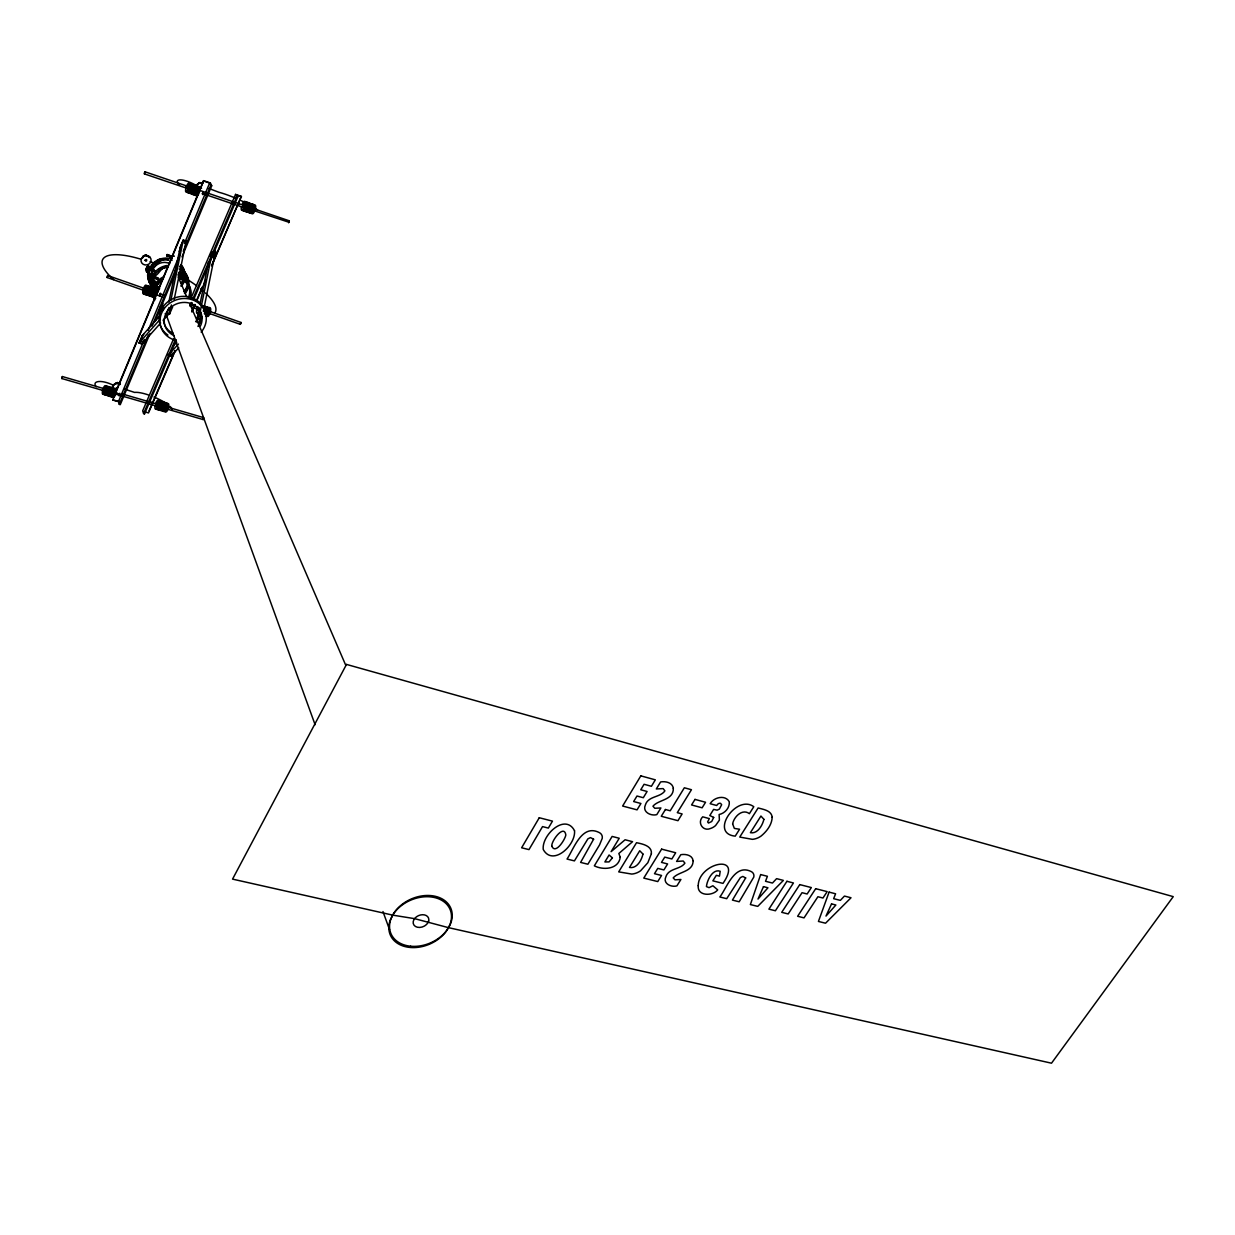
<?xml version="1.0" encoding="UTF-8"?>
<svg xmlns="http://www.w3.org/2000/svg" width="1235" height="1235" viewBox="0 0 1235 1235"><rect width="100%" height="100%" fill="white"/><g stroke="black" fill="none" stroke-linecap="round" stroke-linejoin="round"><path stroke-width="1.5" d="M179.847 274.695C178.612 277.119 177.871 272.086 179.584 273.197L179.847 275.667M178.627 275.065L179.523 275.359L179.044 273.707M179.461 275.266L180.31 274.216L179.708 275.251M180.264 275.158L180.14 274.108M181.715 275.189C181.421 276.964 179.06 274.649 181.761 274.556M180.588 274.957L180.109 274.293M181.252 274.757L180.928 275.945L180.125 275.081M181.313 275.22L181.19 274.432L181.715 275.791M181.746 275.05L180.804 275.76M170.476 257.096L171.572 256.031L171.711 256.803M170.43 256.88C171.387 255.197 168.377 257.22 169.535 256.015M171.017 256.386L170.445 257.266M171.341 257.297L171.742 256.293M151.149 285.007A17.846 16.317 -16.5 0 1 147.799 272.95C147.752 267.964 150.793 275.899 146.533 271.808L145.946 270.264L147.984 265.757C152.569 267.64 149.543 268.875 151.426 264.954A17.846 16.317 -16.5 0 1 167.991 258.146L171.572 258.918L171.943 257.25M172.159 257.389L172.298 256.988M171.788 257.25L171.588 256.278M166.91 255.367L168.006 254.796L167.837 256.401M167.451 254.642L167.003 256.062M167.281 254.533L167.821 256.077M167.682 256.185L167.96 254.734L166.771 255.722M167.759 255.213L168.5 255.969M168.994 255.691C167.574 256.124 169.272 256.216 169.457 255.305M170.445 256.216L169.581 257.05L170.137 255.522M169.982 256.602L169.843 255.552L170.229 257.142M161.847 309.63L160.643 308.719L160.519 309.692M163.113 309.753L161.831 308.549L160.72 309.846L161.878 310.062M157.771 292.371L156.86 291.244L156.042 291.923M157.91 288.079L158.281 287.261M156.459 287.354C156.783 286.844 158.312 286.366 159.253 288.465M158.142 278.693C156.475 277.906 157.54 278.384 158.095 278.462M157.2 287.168C157.833 287.909 160.21 287.292 159.099 288.82M159.191 287.446L158.852 288.666M159.485 288.125L158.852 287.199M159.531 288.805L159.161 287.909M158.682 309.753L160.473 310.34M160.442 310.217L160.766 309.059M161.059 310.294L161.507 309.167L162.325 309.861M153.202 285.47C153.927 287.338 152.924 287.338 152.955 285.64M153.449 270.974C154.128 270.851 153.85 271.067 155.07 271.098M153.202 271.129L153.541 270.048M154.205 277.381C153.696 277.674 154.699 276.239 153.603 277.01M153.974 286.443C154.066 288.681 155.61 284.05 154.375 286.613M153.032 286.86L153.958 285.439L154.421 286.335M153.989 278.029L153.063 277.659M153.974 271.484L154.668 270.419L154.035 271.191M154.143 270.372L153.634 271.191L153.943 270.249M154.823 298.129L154.267 298.947L154.499 297.357M155.209 286.582L154.421 287.323L154.267 286.551M155.085 270.727L154.344 271.391M155.502 287.076L154.36 287.323M154.452 285.81C154.221 288.62 156.089 285.717 158.034 287.431M154.699 271.052L153.495 270.002L152.939 271.515M154.483 297.527L154.869 298.422M153.804 276.64C154.776 275.42 154.977 279.125 154.838 277.304M154.653 276.702L154.19 277.937L152.399 274.772C148.756 275.451 151.38 278.446 150.809 275.328M154.576 298.762L154.637 297.758L154.591 299.009M154.823 278.184L155.147 276.702L155.61 278.523M155.008 297.897L155.718 298.299M154.884 278.354L154.143 277.999M155.301 276.856L155.193 278.23M154.977 287.153L155.764 286.088L155.919 286.86M154.884 277.659L155.533 277.01L155.054 277.937M156.073 278.076L155.965 277.01M156.351 287.215L155.888 286.258L155.718 287.323M156.119 277.782L155.842 278.678L155.579 277.335M155.27 286.937L156.058 286.18L156.984 287.601M156.86 291.244L156.243 291.83M157.463 287.832L156.66 287.385M157.277 278.107L156.135 278.786L156.536 277.535M157.107 286.705L157.107 287.276M158.605 287.23L157.709 288.481L157.308 287.323M157.601 288.419L157.37 287.276M150.546 270.496L150.053 269.492M151.041 270.372C150.824 267.501 146.625 270.002 150.438 269.554M150.639 269.709L150.299 268.906L150.701 270.048L149.281 270.635L148.524 269.137M150.701 270.141L151.087 269.153L150.608 270.311M151.21 269.477L151.426 270.928L151.812 270.125M151.38 276.1L152.059 275.251M150.979 269.647L151.179 270.897M151.859 270.805C150.516 271.777 153.171 269.029 153.047 270.974M151.349 275.652L151.396 276.702M152.445 270.172L151.967 271.005L152.322 269.57M152.708 269.878L152.368 271.082L151.349 270.743M152.229 270.712L153.294 270.65M152.569 270.666L151.72 269.585M153.866 285.872L152.862 286.798L152.862 285.964M147.752 268.227L147.49 268.937M148.323 269.539L146.919 266.837L145.931 268.983L147.181 270.28M151.534 285.023L148.385 277.149L148.941 271.329M148.54 268.273L147.953 269.508M150.083 282.676C146.193 279.542 153.001 272.132 147.397 271.468L146.795 269.909L148.956 271.005M148.848 268.489L148.632 269.4M149.805 269.817L149.574 269.848M151.627 277.582L153.48 276.825M151.627 277.551L152.507 278.384L151.766 284.544L149.481 281.117M152.384 284.729L152.939 279.851L150.176 277.257M199.483 188.338L200.41 187.195L201.567 188.307M113.311 386.123L113.342 385.289A13.971 5.141 21.9 0 0 98.785 381.522A13.971 5.141 21.9 0 0 96.145 386.725M207.634 193.339L206.893 195.084L245.039 208.005M145.853 290.827C146.131 293.621 148.107 286.813 146.286 289.33M149.744 292.077C150.207 294.903 151.905 287.539 150.053 290.858M150.006 290.04L148.833 292.51M142.982 289.53L143.09 290.704L144.943 287.987L144.063 291.012L144.063 289.453M244.484 207.048L244.746 207.989L245.163 205.257M246.367 208.051L246.599 206.924M248.297 208.067L248.667 206.276M152.26 280.113L151.488 278.384L151.781 281.889A18 16.41 -16.8 0 0 151.72 286.227M154.205 288.403L152.013 287.06M197.816 309.414L198.048 310.402L199.051 308.055M161.785 406.809L162.001 407.843L162.433 405.126M167.667 406.979L167.296 408.445M158.034 405.697L158.219 406.716L158.667 404.015M157.555 289.53L158.126 291.089M190.344 292.463A18.093 16.472 -17 0 0 183.66 278.755C175.324 278.508 185.945 270.341 181.668 274.232L181.977 274.973M179.677 275.559L180.032 274.618M180.264 274.664L182.718 275.235L181.02 276.717M167.049 255.444L166.987 254.533M160.38 309.615L160.334 308.611M167.605 255.784L168.763 255.197L168.192 256.201M168.068 256.201L168.624 254.981M169.164 256.417L168.917 255.552M169.257 256.34L169.272 255.691M170.862 256.015L170.986 257.081M152.708 286.644L152.924 285.81M153.495 285.563L153.125 286.397M154.406 277.597L155.085 276.702M154.684 277.103L153.665 276.177M154.02 286.165L154.02 287.029L154.622 286.366M156.32 277.829L155.826 277.69M156.505 278.647C156.104 278.168 157.879 277.582 156.969 277.535M154.452 297.99L154.251 298.716A18.108 16.472 -16.9 0 1 153.202 295.891M158.003 278.307L157.185 278.539M158.466 278.184L157.91 279.403L157.107 278.863M150.84 269.739L149.713 267.81L148.154 268.921M151.704 270.789L152.059 269.971M153.464 271.407L154.962 271.206M154.282 271.453L154.468 270.511M152.399 274.772L153.866 278.261L151.226 278.029L151.874 276.254M202.509 193.463L202.648 194.59L203.065 191.965M146.023 289.484L146.023 288.373M148.03 289.731L147.598 291.244M109.282 391.958L109.251 389.92M203.374 311.266L215.477 251.461L214.041 250.967L215.461 251.492L213.176 257.899M140.867 341.91L142.118 335.781L159.747 316.006M196.519 321.332L199.159 308.271M199.916 304.551L208.607 261.681M196.782 321.733L199.344 315.928L211.463 256.093M200.904 314.879L199.02 324.188L202.247 316.87L199.344 315.928M169.071 307.422L166.524 313.273L169.442 314.292L171.372 304.921M174.181 299.395L185.775 243.063M204.655 310.602L204.346 309.321M205.597 310.911L205.658 309.676M168.84 302.035L180.171 247.556L183.274 240.13L186.161 241.18L183.259 240.161L180.171 247.556L181.391 248.003M170.862 300.306L183.259 240.161L179.276 251.431M159.917 406.253L160.704 404.416M163.684 406.979L163.9 405.574M148.879 272.842L148.385 274.51A17.877 16.333 -16.6 0 0 150.871 285.424M160.102 309.753L159.902 309.398M161.106 309.368L160.828 310.464M161.77 309.229L161.337 311.251M152.584 285.98L153.109 288.774M153.557 285.856L154.313 285.933M156.475 287.678L156.752 286.906M166.632 255.506L167.08 254.58M167.358 255.769L167.636 254.657M151.843 291.939L151.859 293.498L152.445 290.657M153.711 292.371L153.804 290.858M159.608 294.424C158.867 298.885 162.063 291.321 159.886 293.668M188.893 188.322L188.924 189.85L189.511 186.979M190.838 188.646L190.9 187.164M194.868 189.603L193.972 191.502M198.789 190.962L198.233 192.444M102.629 389.581L102.613 391.171L104.435 388.5L103.694 391.433L103.601 389.859M103.447 389.812L103.061 388.562M107.46 391.001L107.43 392.591L108.032 389.781M111.304 392.143L111.289 393.733L111.721 391.125M113.095 392.653L112.987 391.078M113.219 392.699C112.91 397.469 115.442 387.96 112.956 393.039M143.97 289.252L144.063 287.74L143.368 288.388M118.977 394.413C118.313 398.998 121.308 391.032 119.131 393.965M147.953 290.688L147.968 292.263L148.833 289.237M181.777 272.364L179.6 277.119L183.259 279.249A17.444 15.87 -17 0 1 188.26 297.897M203.142 418.372L203.173 419.56L203.729 417.646L168.655 407.442M151.504 403.366L152.461 401.869L151.38 404.385M156.227 404.756L157.185 403.258L156.104 405.775M159.917 405.852L160.133 404.447M207.511 311.668L207.557 313.428L208.499 310.587A4.662 1.42 -73 0 0 207.14 307.947M209.286 312.517L209.456 310.896M242.647 205.998L243.712 204.3L242.523 206.739M250.489 207.943L250.504 209.981L251.384 206.955M254.317 209.271L253.715 210.676M163.637 308.781L162.897 306.867L161.723 310.031M152.183 286.011L152.538 285.223M167.96 255.413L167.543 256.216M157.956 287.878L157.74 287.246M169.89 256.154L170.075 257.127M161.831 310.649L161.986 309.476M178.38 275.004L178.643 273.676L179.584 274.016M105.253 390.754L105.546 389.04M107.306 390.955L106.889 391.958M111.165 392.097L110.594 393.317M115.009 393.224L114.284 394.567M186.068 186.902L185.79 188.631A4.647 1.312 -72.3 0 0 186.933 191.518A4.647 1.312 -72.3 0 0 189.295 184.54A4.647 1.312 -72.3 0 0 186.886 185.358M153.788 292.556L154.776 291.182L153.804 294.131M190.854 189.001L191.888 187.504L190.885 190.53M289.175 222.068L289.283 220.818L254.703 209.055M163.869 406.608L164.317 405.682M205.612 311.066L206.523 309.861L205.658 312.825M246.382 207.403L246.753 205.612M207.387 311.915L206.909 312.872M147.119 269.585L147.644 268.813M150.145 269.384L149.96 270.28M171.65 256.973L170.939 257.359M178.859 274.232L179.584 273.197M179.368 274.896L179.739 275.019A63.68 19.498 24.5 0 1 196.566 285.733M181.406 275.667L182.209 275.652M116.244 390.615L155.456 296.307M156.938 292.757L197.631 194.898M199.854 189.557L203.559 180.665L210.413 182.996L211.725 185.744L181.977 256.926M150.006 333.465L120.274 404.648L119.301 404.37L118.436 401.637L112.694 399.97L197.816 195.284M200.039 189.943L203.559 180.665M188.723 188.368L188.229 189.31M105.654 390.044L106.364 389.071L105.623 392.004M160.673 322.983L141.994 343.901L139.123 342.944L142.118 335.781M143.723 334.083L139.107 342.959L141.994 343.901L143.183 341.061M118.436 401.637L144.387 339.44M148.092 330.548L179.97 254.132M184.416 243.48L209.626 183.058L203.744 181.051M119.301 404.37L148.293 334.947M152.013 326.04L177.3 265.51M183.243 251.276L210.737 185.404L209.626 183.058M155.209 321.007L176.034 271.175M192.66 189.727L192.012 190.823M109.498 391.186L110.224 390.214L109.267 393.085M195.068 189.588L194.821 191.888L195.717 188.816M155.533 293.374L155.054 294.27M212.96 257.374L215.477 251.461M173.641 338.683L142.673 410.823L143.6 413.571L144.541 413.848L176.358 339.826M191.008 298.206L235.561 194.389L241.334 196.396L211.787 265.88M143.6 413.571L175.401 339.532M189.789 306.033L191.302 302.513M192.814 298.993L236.734 196.751L235.561 194.389M190.746 306.342L192.259 302.822M193.771 299.302L237.707 197.075L236.719 195.115L241.535 196.782M149.095 410.715L175.015 350.493M191.78 311.529L194.837 304.443M197.121 299.132L202.463 286.721M211.602 265.479L237.521 205.257M239.05 201.706L241.334 196.396M145.344 412.011L148.493 412.938L175.185 350.925M191.965 311.946L195.006 304.86M196.535 301.325L205.689 280.067M163.159 320.205L168.13 314.616L171.31 307.283L168.84 310.062M169.442 314.292L172.638 306.913M186.686 296.616L178.288 277.149L179.692 271.715L180.588 273.398L178.535 277.89M198.48 325.762L201.027 319.942L198.14 318.939L195.624 321.671M196.859 321.856L198.14 318.939M146.317 269.971L146.919 266.837M161.97 259.288C155.378 257.59 153.989 269.523 148.323 266.544L147.32 267.239M146.533 271.808L148.586 267.316L147.984 265.757M147.397 271.468L148.926 268.088L148.323 266.544M152.322 278.276L149.311 276.331L150.299 274.155L151.303 274.787M166.849 265.54A17.969 16.395 -16.8 0 0 154.854 272.271L153.727 273.877L151.38 273.089L149.311 277.613L149.914 279.187L152.09 279.959M150.562 277.643L151.164 274.463L151.55 275.467L150.299 274.155M149.914 279.187L151.982 274.649L151.38 273.089M150.778 278.832L152.322 275.436C158.435 278.4 160.179 265.417 167.543 267.702M152.137 283.957L151.519 287.153L152.137 283.957L153.387 285.285L152.522 284.976M151.828 285.918L153.217 282.861L155.595 283.649L156.706 282.043A18.108 16.472 -16.9 0 1 164.224 276.532M163.144 277.844L156.011 284.189L152.538 284.359M152.445 287.493L153.835 284.467L153.217 282.861M152.615 288.666L154.174 285.239L153.572 283.649M156.475 292.494L157.679 289.685L158.296 291.398M173.548 255.228L173.734 256.34M180.65 265.525L179.909 267.115L179.615 266.389M178.751 273.058L179.168 272.148M163.684 307.253L162.372 308.596M182.749 274.479L180.989 278.477L184.324 280.345A18.124 16.487 -17.1 0 1 190.082 298.345M244.453 206.739L243.943 207.557M252.496 208.53L253.299 207.619L252.187 210.521M150.022 269.4L151.01 269.199M150.902 275.544L151.226 278.029M151.195 277.041L152.878 276.007M153.217 277.165L153.263 278.168M167.25 255.552L167.111 254.904M170.893 256.185L170.662 257.436M154.329 298.963L154.143 298.283M154.221 298.561L155.008 297.774M179.121 275.065L179.523 275.59M141.994 343.901L143.538 340.953M197.029 190.267L197.785 189.542L196.566 192.12M172.684 353.071L171.14 355.989L168.284 355.047L178.442 344.071M289.067 222.3L254.024 210.706M151.071 268.01L152.029 266.498A17.877 16.333 -16.6 0 1 168.608 259.69M148.926 268.088C155.61 270.589 159.161 255.815 168.516 260.292M155.008 275.729L154.298 274.293L155.363 272.626M153.464 277.983L152.677 277.366M154.174 285.239L156.768 285.671L161.121 280.916L160.504 279.326M248.822 206.862L249.563 206.399L248.914 209.024M166.03 406.485L166.617 407.427L165.505 408.26M142.843 256.17L146.239 254.765L149.157 257.575M202.339 183.228L199.653 182.518L197.26 184.37M202.509 183.614L198.912 183.135L196.365 185.512A15.144 4.431 26.2 0 0 180.418 179.878A15.144 4.431 26.2 0 0 179.554 185.327M168.979 256.355L169.921 256.926M172.205 256.618L173.039 255.907M156.953 292.247L157.771 291.568M114.145 384.317L117.418 382.449L120.181 384.332M119.1 383.035L115.735 383.143L113.342 385.289M179.291 275.034L178.38 275.822M180.958 275.714L181.236 276.578M162.032 310.602L161.831 308.549M193.278 188.584L193.787 189.665L192.645 190.761M156.83 285.609L156.258 283.942M139.123 342.944L160.226 319.217M122.605 394.058C120.073 393.795 127.977 400.032 115.303 391.943M170.8 257.389L171.696 257.775M172.946 346.279L176.728 342.172M198.511 322.675L201.027 319.942M178.766 347.761L171.14 355.989L168.3 355.047M153.233 286.906L154.159 286.906M209.873 311.313L209.441 314.03M156.289 287.925L157.663 291.259M148.231 267.439L149.836 267.393M161.97 303.795L162.758 303.717L161.739 303.501M206.523 192.691L205.921 194.744L206.523 192.691L199.283 190.236M148.524 256.015L144.572 255.398L142.133 258.47M154.298 274.293L151.72 273.861M162.541 304.011L161.986 302.776M107.152 277.504L107.707 275.498L107.075 277.489L150.284 292.68M153.557 271.499L152.214 270.974M104.357 388.763L62.383 376.551L61.843 377.601L61.812 378.527L103.864 390.739M61.889 378.558L62.383 376.551M208.144 310.541L208.499 310.587A4.662 1.42 -73 0 1 205.489 316.036M147.829 267.161L150.454 267.408M186.717 185.806L185.852 188.785M192.042 187.782L145.02 171.804L144.418 172.838L144.418 173.888L193.262 190.452M144.418 173.888L145.02 171.804M155.425 283.649L156.135 285.254L157.324 283.633A18.139 16.487 -16.9 0 1 163.421 278.786M165.459 266.559L158.605 269.57L159.222 271.129M289.283 220.818L288.62 222.794M153.912 273.769L154.236 275.451L155.456 273.83A18 16.41 -16.8 0 1 167.466 267.1M255.089 208.283L254.101 211.185M156.104 285.254L153.835 284.467M148.138 268.103L147.289 267.825M171.372 258.902L172.005 260.446M241.072 322.489L240.3 324.342L241.072 322.489L204.995 309.738M163.113 308.935L162.217 309.306M150.161 266.544L150.932 268.088L148.586 267.316M119.255 401.452L112.694 399.97M124.442 394.598L164.965 406.377M116.63 394.444L203.173 419.56M159.994 407.241L161.044 404.509M124.611 389.149L134.6 392.421A21.504 5.249 22.7 0 1 148.215 394.86M165.181 313.628L168.13 314.616M202.308 193.524L205.921 194.744M207.495 193.031L243.804 205.365M210.737 185.404L211.725 185.744M236.734 196.751L237.707 197.075M156.521 291.182L157.447 291.522M107.846 275.59L150.994 290.719M159.994 293.884L165.397 295.782M190.607 304.659L197.801 307.206M155.687 294.578L162.881 297.11M191.687 307.237L198.881 309.769M206.091 312.301L240.3 324.342M151.982 274.649L154.174 275.436M149.311 276.331L150.176 276.64M178.288 274.787L179.229 275.112M182.471 272.642L180.248 278.693L183.907 280.839A17.46 15.885 -17.1 0 1 189.464 298.175M172.699 255.877L173.965 256.247M208.916 188.476L218.95 192.29A26.228 3.921 23.6 0 1 235.221 198.032M149.142 272.086L148.54 270.527M117.927 387.543L116.383 387.697L116.8 389.087M160.689 306.357L164.008 308.024M160.288 306.851L163.637 308.626M179.137 268.998L182.255 270.589A17.985 16.41 -17 0 1 185.018 293.668M158.636 290.657L158.034 289.083M152.708 285.563L154.776 287.431M152.26 286.18L154.344 288.064M181.885 274.865L181.36 274.695M151.627 278.477L151.179 280.314A17.969 16.395 -16.8 0 0 151.118 284.637M189.742 303.702L345.507 664.723M180.372 276.655L181.19 278.74M179.646 276.702L180.603 279.141M155.162 262.268L155.764 263.811M151.951 265.309L152.553 266.853M157.231 282.398L157.848 283.988M150.994 266.837L151.596 268.381M153.464 274.479L154.066 276.053M150.068 267.161L150.655 268.705M153.866 278.261L153.387 277.026L151.951 277.613L152.939 280.252M149.25 266.59L149.713 267.81M155.764 283.541L156.305 285.208L155.517 283.664M155.317 284.266L155.934 285.872M148.802 269.415L149.281 270.635M151.828 280.376L152.43 281.95M148.432 273.012L149.034 274.571M148.385 277.149L148.972 278.724M153.047 278.554L155.023 284.004M162.279 303.949L163.591 307.577M166.231 314.832L315.11 724.729M382.958 911.553L389.55 929.693M143.769 411.548L144.541 413.848M247.648 205.736L246.382 208.345M154.221 295.983L154.962 298.654M153.974 295.705L154.715 298.376M168.562 406.747L167.389 409.109M164.811 405.62L163.637 407.998M155.456 281.503A11.887 10.883 -16.4 0 1 153.572 279.326M151.982 273.923A11.887 10.883 -16.4 0 1 153.557 268.365L155.44 266.004A11.887 10.883 -16.4 0 1 169.751 263.642M240.316 200.271A26.228 3.921 23.6 0 1 244.021 202.031M255.83 208.746A26.228 3.921 23.6 0 1 257.667 210.12M150.099 261.604A63.68 19.498 24.5 0 1 156.444 264.028M200.626 288.851A63.68 19.498 24.5 0 1 203.127 290.904M205.411 292.957A63.68 19.498 24.5 0 1 214.581 313.366M154.005 397.022A21.504 5.249 22.7 0 1 167.728 404.478M170.059 406.438A21.504 5.249 22.7 0 1 172.113 409.634M113.589 279.589A60.098 18.51 25.2 0 1 140.805 259.18M190.175 293.899A18.093 16.472 -17 0 1 189.418 296.74M154.715 300.244A18.139 16.487 -16.9 0 1 153.557 296.091M181.838 271.098A17.336 15.808 -17 0 1 184.509 293.312M181.607 269.029A17.969 16.395 -16.9 0 1 188.229 282.676M188.06 284.112A17.969 16.395 -16.9 0 1 185.281 290.889M181.19 269.523A17.305 15.793 -16.9 0 1 187.581 282.676M187.427 284.05A17.305 15.793 -16.9 0 1 183.861 291.738M181.329 266.637A17.213 15.731 -16.7 0 1 180.912 285.902M181.854 266.266A17.861 16.317 -16.7 0 1 181.406 286.258M181.205 264.722A17.83 16.302 -16.6 0 1 181.684 283.494M180.68 265.108A17.182 15.715 -16.6 0 1 181.144 283.201M198.758 187.241A4.832 1.389 -72.2 0 1 200.147 188.924A4.832 1.389 -72.2 0 1 198.001 195.068A4.832 1.389 -72.2 0 1 196.226 194.435M192.12 184.771A4.662 1.328 -72.3 0 1 193.185 186.84A4.662 1.328 -72.3 0 1 191.193 192.475A4.662 1.328 -72.3 0 1 189.449 192.351M189.804 184.324A4.832 1.374 -72.3 0 1 191.286 185.976A4.832 1.374 -72.3 0 1 188.924 192.305A4.832 1.374 -72.3 0 1 187.458 190.653M193.478 186.022A4.832 1.374 -72.3 0 1 195.269 186.84A4.832 1.374 -72.3 0 1 193.123 193.324A4.832 1.374 -72.3 0 1 191.332 192.506M194.96 185.759A4.832 1.374 -72.3 0 1 196.226 187.504A4.832 1.374 -72.3 0 1 194.281 193.401A4.832 1.374 -72.3 0 1 192.336 193.694M190.792 184.663A4.832 1.374 -72.3 0 1 192.305 185.976A4.832 1.374 -72.3 0 1 190.252 192.181A4.832 1.374 -72.3 0 1 188.384 191.934M187.874 185.698A4.647 1.312 -72.3 0 1 190.236 184.37A4.647 1.312 -72.3 0 1 188.584 190.885A4.647 1.312 -72.3 0 1 186.5 191.07M192.629 185.636A4.662 1.328 -72.3 0 1 194.204 186.84A4.662 1.328 -72.3 0 1 192.012 193.031A4.662 1.328 -72.3 0 1 190.437 191.811M196.751 188.507A4.832 1.389 -72.2 0 1 199.144 187.164A4.832 1.389 -72.2 0 1 197.708 193.555A4.832 1.389 -72.2 0 1 195.315 194.883M196.164 187.442A4.832 1.389 -72.2 0 1 198.218 187.705A4.832 1.389 -72.2 0 1 195.979 194.466A4.832 1.389 -72.2 0 1 194.327 193.015M193.524 191.564A4.832 1.374 -72.3 0 0 194.497 194.682A4.832 1.374 -72.3 0 0 197.152 188.368A4.832 1.374 -72.3 0 0 195.701 186.362A5.31 4.955 -20.9 0 1 202.663 183.521M156.227 288.465A4.708 1.343 -73.1 0 1 156.938 291.429A4.708 1.343 -73.1 0 1 154.792 296.879A4.708 1.343 -73.1 0 1 153.325 295.798M148.74 287.014A4.554 1.281 -73.1 0 1 150.176 288.465A4.724 1.328 -73.1 0 1 152.214 287.878A4.724 1.328 -73.1 0 1 150.608 294.27A4.724 1.328 -73.1 0 1 148.493 294.856M150.176 288.465A4.554 1.281 -73.1 0 1 148.061 294.486A4.554 1.281 -73.1 0 1 146.625 293.035M146.44 286.813A4.724 1.328 -73.1 0 1 148.323 287.045A4.724 1.328 -73.1 0 1 146.471 293.451A4.724 1.328 -73.1 0 1 144.588 293.204M152.445 287.168A4.724 1.328 -73.1 0 1 153.001 290.487A4.724 1.328 -73.1 0 1 150.778 295.782A4.724 1.328 -73.1 0 1 149.466 294.3M147.413 287.122A4.724 1.328 -73.1 0 1 149.265 286.829A4.724 1.328 -73.1 0 1 148.077 292.51A4.724 1.328 -73.1 0 1 145.807 294.779M143.631 288.141A4.539 1.266 -73.1 0 1 146.301 286.335A4.539 1.266 -73.1 0 1 143.862 293.56A4.539 1.266 -73.1 0 1 143.26 289.252M145.962 285.933A4.539 1.266 -73.1 0 1 147.166 288.203A4.539 1.266 -73.1 0 1 144.696 293.992A4.539 1.266 -73.1 0 1 143.939 290.704M144.603 288.45A4.539 1.266 -73.1 0 1 145.035 287.431M149.713 287.338A4.554 1.281 -73.1 0 1 151.179 288.465A4.554 1.281 -73.1 0 1 149.342 294.347A4.554 1.281 -73.1 0 1 147.567 294.223M154.807 288.496A4.724 1.343 -73.1 0 1 156.073 290.395A4.724 1.343 -73.1 0 1 153.989 296.354A4.724 1.343 -73.1 0 1 152.368 295.489M153.727 288.295A4.724 1.343 -73.1 0 1 155.147 289.53A4.724 1.343 -73.1 0 1 153.449 295.35A4.724 1.343 -73.1 0 1 151.457 296.138M152.754 287.987A4.724 1.328 -73.1 0 1 154.113 289.885A4.724 1.328 -73.1 0 1 151.828 295.999A4.724 1.328 -73.1 0 1 150.485 294.1M114.731 389.565A4.616 1.297 -73.8 0 1 116.383 390.43A4.616 1.297 -73.8 0 1 114.469 396.667A4.616 1.297 -73.8 0 1 112.817 395.771M108.232 387.358A4.461 1.235 -73.8 0 1 109.544 389.025A4.461 1.235 -73.8 0 1 107.491 394.876A4.461 1.235 -73.8 0 1 106.195 393.193M105.515 388.022A4.616 1.281 -73.8 0 1 107.692 387.111A4.616 1.281 -73.8 0 1 106.056 393.672A4.616 1.281 -73.8 0 1 104.157 393.44M109.143 389.658A4.616 1.281 -73.8 0 1 111.505 387.913A4.616 1.281 -73.8 0 1 110.147 394.382A4.616 1.281 -73.8 0 1 108.016 394.984M108.032 394.104A4.616 1.281 -73.8 0 1 108.155 393.054M111.011 388.238A4.616 1.281 -73.8 0 1 112.524 389.55A4.616 1.281 -73.8 0 1 110.486 395.709A4.616 1.281 -73.8 0 1 108.989 394.382M106.936 387.45A4.616 1.281 -73.8 0 1 108.68 387.666A4.616 1.281 -73.8 0 1 107.167 393.672A4.616 1.281 -73.8 0 1 105.176 394.49M103.215 388.469A4.446 1.22 -73.8 0 1 105.716 386.987A4.446 1.22 -73.8 0 1 103.354 394.011A4.446 1.22 -73.8 0 1 102.86 389.55M105.052 386.956A4.446 1.235 -73.8 0 1 106.689 387.558A4.446 1.235 -73.8 0 1 104.898 393.579A4.446 1.235 -73.8 0 1 103.277 392.962M109.205 387.651A4.461 1.235 -73.8 0 1 110.532 388.994A4.461 1.235 -73.8 0 1 108.757 394.737A4.461 1.235 -73.8 0 1 107.105 394.382M114.222 388.701A4.616 1.297 -73.8 0 1 115.318 391.155A4.616 1.297 -73.8 0 1 113.049 396.944A4.616 1.297 -73.8 0 1 111.953 394.474M113.172 388.531A4.616 1.297 -73.8 0 1 114.454 389.967A4.616 1.297 -73.8 0 1 112.802 395.663A4.616 1.297 -73.8 0 1 110.949 396.203M111.752 388.871A4.616 1.297 -73.8 0 1 113.496 389.673A4.616 1.297 -73.8 0 1 111.366 396.095A4.616 1.297 -73.8 0 1 110.008 394.166M242.199 204.3A4.786 1.467 -72.1 0 1 245.194 202.278A4.786 1.467 -72.1 0 1 242.832 209.749A4.786 1.467 -72.1 0 1 241.458 206.646M250.165 204.454A4.6 1.42 -72.1 0 1 251.878 205.103A4.6 1.42 -72.1 0 1 250.35 210.768A4.6 1.42 -72.1 0 1 248.111 212.065M252.48 204.562A4.77 1.482 -72.1 0 1 253.823 206.724A4.77 1.482 -72.1 0 1 251.539 212.667A4.77 1.482 -72.1 0 1 249.81 211.54M248.899 203.049A4.77 1.467 -72.1 0 1 249.949 205.566A4.77 1.467 -72.1 0 1 247.787 211.231A4.77 1.467 -72.1 0 1 245.981 210.676M247.432 203.173A4.786 1.467 -72.1 0 1 249.069 204.547A4.786 1.467 -72.1 0 1 247 210.66A4.786 1.467 -72.1 0 1 245.024 210.336M251.523 204.238A4.77 1.482 -72.1 0 1 252.804 206.754A4.77 1.482 -72.1 0 1 250.242 212.698A4.77 1.482 -72.1 0 1 248.961 210.166M254.333 205.427A4.585 1.42 -72.1 0 1 255.691 207.063A4.585 1.42 -72.1 0 1 253.839 212.652A4.585 1.42 -72.1 0 1 251.847 212.96M252.372 206.507A4.585 1.42 -72.1 0 1 254.734 205.859A4.585 1.42 -72.1 0 1 252.882 212.327A4.585 1.42 -72.1 0 1 250.844 211.833M248.698 204.886A4.616 1.42 -72.1 0 1 250.921 204.778A4.616 1.42 -72.1 0 1 248.883 211.262A4.616 1.42 -72.1 0 1 247.015 210.228M244.7 202.031A4.786 1.467 -72.1 0 1 246.151 203.821A4.786 1.467 -72.1 0 1 243.974 209.873A4.786 1.467 -72.1 0 1 242.137 209.116M243.156 204.624A4.786 1.467 -72.1 0 1 244.175 202.679M245.256 202.833A4.786 1.467 -72.1 0 1 247.154 203.713A4.786 1.467 -72.1 0 1 244.993 210.12A4.786 1.467 -72.1 0 1 243.11 209.224M246.213 203.173A4.786 1.467 -72.1 0 1 248.111 203.744A4.786 1.467 -72.1 0 1 246.305 209.919A4.786 1.467 -72.1 0 1 244.098 210.413M199.329 310.587A4.662 1.42 -73 0 1 197.013 313.35A4.662 1.42 -73 0 1 196.797 309.537M205.828 306.882A4.492 1.374 -73 0 1 206.909 308.812A4.492 1.374 -73 0 1 205.272 314.045M204.485 305.956A4.662 1.42 -73 0 1 204.207 311.807M203.852 305.848A4.662 1.42 -73 0 1 203.636 310.356M205.689 308.426A4.662 1.42 -73 0 1 207.959 308.333A4.477 1.374 -73 0 1 209.78 309.429A4.477 1.374 -73 0 1 207.789 315.434A4.477 1.374 -73 0 1 206.075 314.446M207.959 308.333A4.662 1.42 -73 0 1 205.844 315.033M209.471 308.225A4.477 1.374 -73 0 1 210.706 310.047A4.477 1.374 -73 0 1 208.9 315.496A4.477 1.374 -73 0 1 207.048 315.558M204.408 307.021A4.508 1.374 -73 0 1 205.983 308.04A4.508 1.374 -73 0 1 204.331 313.736M198.356 313.644A4.662 1.42 -73 0 1 197.492 312.795M203.173 306.403A4.662 1.42 -73 0 1 203.188 307.268M155.888 402.888A4.569 1.359 -73.8 0 1 158.497 401.282A4.569 1.359 -73.8 0 1 156.598 408.276A4.569 1.359 -73.8 0 1 154.977 406.253M163.622 402.919A4.415 1.328 -73.8 0 1 165.073 404.293A4.415 1.328 -73.8 0 1 163.298 409.974A4.415 1.328 -73.8 0 1 161.538 409.572M165.861 402.996A4.569 1.374 -73.8 0 1 166.987 405.188A4.569 1.374 -73.8 0 1 165.135 410.715A4.569 1.374 -73.8 0 1 163.36 410.437M161.878 402.101A4.569 1.374 -73.8 0 1 163.252 403.583A4.569 1.374 -73.8 0 1 161.6 409.217A4.569 1.374 -73.8 0 1 159.655 409.68M160.936 401.823A4.569 1.374 -73.8 0 1 162.31 403.305A4.415 1.328 -73.8 0 1 164.131 403.428A4.415 1.328 -73.8 0 1 162.511 409.449A4.415 1.328 -73.8 0 1 160.596 409.294M162.31 403.305A4.569 1.374 -73.8 0 1 160.658 408.939A4.569 1.374 -73.8 0 1 158.713 409.402M164.456 403.212A4.569 1.374 -73.8 0 1 166.046 404.91A4.569 1.374 -73.8 0 1 163.715 411.008A4.569 1.374 -73.8 0 1 162.541 408.229M167.234 404.231A4.384 1.328 -73.8 0 1 168.825 405.142A4.384 1.328 -73.8 0 1 167.204 410.838A4.384 1.328 -73.8 0 1 165.32 410.915M166.293 403.953A4.384 1.328 -73.8 0 1 167.883 404.864A4.384 1.328 -73.8 0 1 166.262 410.56A4.384 1.328 -73.8 0 1 164.379 410.637M158.234 400.85A4.569 1.359 -73.8 0 1 159.469 402.718A4.569 1.359 -73.8 0 1 157.694 408.322A4.569 1.359 -73.8 0 1 155.857 408.384M156.83 403.166A4.569 1.359 -73.8 0 1 157.293 402.193M158.821 401.529A4.569 1.374 -73.8 0 1 160.427 402.579A4.569 1.374 -73.8 0 1 158.697 408.523A4.569 1.374 -73.8 0 1 156.783 408.492M159.763 401.807A4.569 1.374 -73.8 0 1 161.368 402.564A4.569 1.374 -73.8 0 1 159.948 408.229A4.569 1.374 -73.8 0 1 157.848 409.433M174.135 335.642A19.112 17.244 -17.7 0 1 166.262 312.903A19.112 17.244 -17.7 0 1 191.286 303.686A19.112 17.244 -17.7 0 1 200.487 325.932M173.934 339.826A23.357 21.088 -17.7 0 1 162.804 310.757A23.357 21.088 -17.7 0 1 195.994 301.417A23.357 21.088 -17.7 0 1 201.181 332.153M167.914 335.04A23.311 21.057 -17.6 0 1 171.125 299.611A23.311 21.057 -17.6 0 1 205.257 314.138M197.585 306.589A19.081 17.228 -17.6 0 1 198.001 326.472M173.286 333.419A19.081 17.228 -17.6 0 1 163.499 320.652M112.123 387.852A5.141 4.554 -13.4 0 1 120.335 384.44M551.767 846.021C555.256 855.006 565.136 839.553 565.831 834.983C564.21 823.807 551.443 840.541 551.767 846.021M145.051 260.214C146.811 263.595 147.675 257.22 145.051 260.214M574.522 830.723C575.973 845.141 552.786 866.831 543.246 849.479C541.532 834.999 565.321 812.877 574.522 830.723M698.223 885.727C697.158 896.27 712.58 896.317 717.705 889.895L712.904 885.773L709.044 887.641L706.451 886.591C706.899 880.648 712.61 868.421 720.206 871.277L719.465 876.124L716.346 875.322L712.857 880.833L722.984 883.395C744.087 852.783 698.47 862.678 698.223 885.727M593.603 839.198L580.604 862.416L587.891 864.222L599.531 844.941L602.248 838.318A9.124 6.746 -27.8 0 0 599.021 832.452C581.716 823.76 573.796 849.016 567.035 859.051L574.429 860.888L587.891 838.843L590.484 837.608L593.603 839.198M732.633 823.899L734.346 828.407L739.58 829.241L735.226 836.141C708.967 833.486 736.631 793.889 753.782 806.717L749.398 813.68C742.328 808.246 733.837 816.906 732.633 823.899M772.168 817.292C771.89 824.841 766.642 831.51 761.007 836.11A13.338 9.602 -31.1 0 1 752.362 839.337L739.75 837.068L758.12 807.968C763.261 809.388 771.659 810.53 772.168 817.292M673.322 788.409C673.615 800.218 658.425 799.554 652.96 806.208L654.766 808.261L660.879 807.968L656.804 814.621C650.984 816.304 642.077 812.012 645.365 805.004C648.082 795.819 660.432 797.609 664.893 790.863L663.149 788.594L656.325 788.949L660.601 781.94C665.48 781.06 672.627 782.511 673.322 788.409M693.113 860.702C693.206 872.08 678.571 871.447 673.214 877.9L674.974 879.829L680.902 879.49L676.904 885.881C671.377 887.564 662.608 883.627 665.85 876.85C668.614 868.004 680.5 869.656 684.9 863.141L683.217 861.011L676.61 861.428L680.794 854.697C685.44 853.833 692.418 855.021 693.113 860.702M186.763 188.415C188.152 190.452 188.106 182.857 186.763 188.415M745.662 877.946L732.432 900.099L739.178 901.782L753.813 877.035A8.784 6.237 -30.3 0 0 751.05 871.493C734.532 863.45 726.921 887.811 719.851 896.98L726.705 898.679L740.336 877.637L742.806 876.433L745.662 877.946M642.941 854.033C641.721 860.039 636.874 868.9 629.495 867.449L639.73 850.745L642.941 854.033M237.753 204.732C238.803 207.619 239.466 199.144 237.753 204.732M763.909 819.345C762.474 825.242 757.703 834.104 750.386 832.699L760.93 816.042L763.909 819.345M193.046 307.885C193.957 310.958 194.744 302.467 193.046 307.885M713.691 817.416L711.7 821.522L708.489 823.035L707.64 821.939L709.338 818.604L702.7 816.829C696.988 822.464 702.9 831.757 710.357 828.531A10.467 7.626 -30.4 0 0 715.621 825.505L719.387 820.148L719.125 814.498C724.868 813.402 729.962 807.705 729.252 801.7C725.192 794.445 713.784 797.27 710.171 803.723L716.701 805.498L717.597 804.34A2.47 1.806 -30.8 0 1 720.622 803.383L721.641 804.741L719.372 809.095L717.149 810.16L713.614 809.404L709.801 815.517L713.691 817.416M651.385 853.694L647.85 862.709L640.579 870.798A13.462 9.803 -28.4 0 1 631.795 874.071L618.704 871.879L636.534 842.702C642.308 843.906 652.203 845.79 651.385 853.694M620.232 857.26C618.611 869.394 603.22 870.413 594.344 865.828L612.128 836.435L619.229 838.256L611.109 851.656L625.08 839.769L632.552 841.683L618.858 853.478L620.232 857.26M760.667 874.565L750.371 904.56L757.734 906.382L783.391 880.401L776.599 878.641L772.462 883.056L765.53 881.281L767.398 876.294L760.667 874.565M612.406 857.877L609.056 861.907L604.872 861.953L609.087 855.006L612.406 857.877M829.086 892.118L818.434 921.449L825.551 923.209L851.023 897.752L844.447 896.07L840.356 900.377L833.656 898.679L835.586 893.785L829.086 892.118M428.653 921.017L427.974 922.653A8.136 5.99 -23.1 0 1 417.43 927.253A8.136 5.99 -23.1 0 1 413.987 919.519L415.145 917.975A8.136 5.99 -23.1 0 1 424.531 914.919A8.136 5.99 -23.1 0 1 428.653 921.017M763.477 886.637L758.012 899.065L767.954 887.78L763.477 886.637M211.988 251.925L210.104 256.34L211.972 251.955M831.541 903.912L825.983 916.077L835.879 905.008L831.541 903.912M346.495 664.415L232.55 879.119L392.884 915.166L414.636 918.655L448.305 927.608L1051.51 1063.196L1173.25 896.641L346.495 664.415M393.98 913.174L390.399 919.689A32.511 23.944 -23.1 0 0 406.438 946.921A32.511 23.944 -23.1 0 0 446.206 931.344L449.818 924.922A32.511 23.944 -23.1 0 0 433.964 897.413A32.511 23.944 -23.1 0 0 393.98 913.174M539.263 817.74L521.618 847.781L528.981 849.603L542.535 826.601L548.355 828.083L552.462 821.136L539.263 817.74M640.826 775.858L622.625 806.038L637.059 809.851L640.919 803.491L633.632 801.546L636.982 796.019L643.312 797.717L647.094 791.481L640.749 789.767L644.083 784.287L651.416 786.278L655.337 779.841L640.826 775.858M665.433 809.496L661.281 816.273L677.969 820.688L682.121 813.942L677.305 812.661L691.446 789.721L684.344 787.776L670.219 810.778L665.433 809.496M661.62 849.14L643.775 878.1L657.761 881.574L661.543 875.461L654.488 873.701L657.761 868.39L663.905 869.934L667.61 863.944L661.481 862.385L664.739 857.121L671.855 858.942L675.684 852.752L661.62 849.14M694.996 799.4L691.569 804.958L702.128 807.798L705.556 802.256L694.996 799.4M786.927 881.296L768.896 909.145L775.395 910.766L793.441 882.963L786.927 881.296M799.771 884.6L781.724 912.341L788.192 913.946L802.04 892.689L807.15 893.986L811.349 887.564L799.771 884.6M815.702 888.691L797.625 916.277L804.031 917.867L817.91 896.733L822.973 898.015L827.172 891.624L815.702 888.691M150.114 257.328L149.203 256.479A5.094 4.678 -14.9 0 0 141.13 259.412A5.094 4.678 -14.9 0 0 147.089 264.861A5.094 4.678 -14.9 0 0 150.114 257.328M410.653 946.226A32.511 23.959 -23.1 0 0 451.655 910.72A32.511 23.959 -23.1 0 0 400.325 905.811A32.511 23.959 -23.1 0 0 410.653 946.226"/></g></svg>
